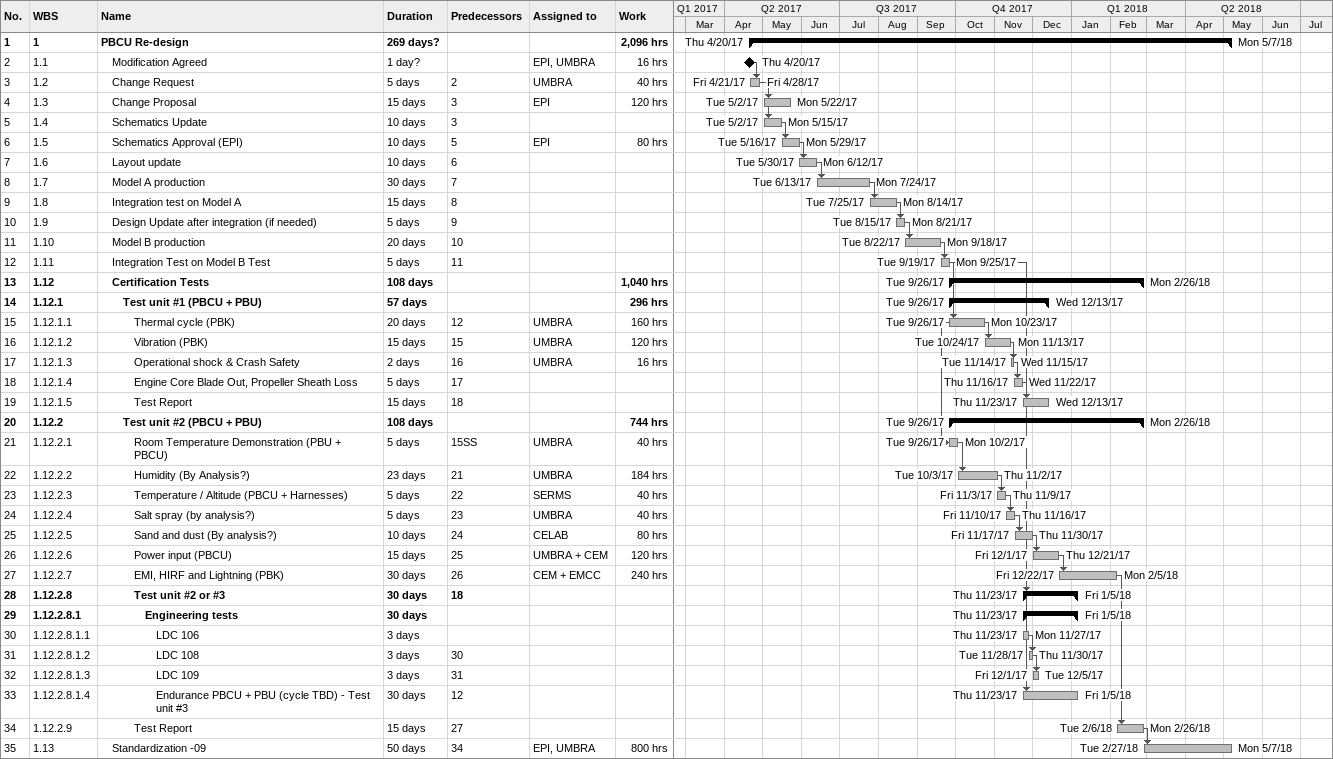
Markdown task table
| ID | WBS | Task | Duration | Start | Finish | Predecessors | Resources | Work (h) |
|---|---|---|---|---|---|---|---|---|
| 1 | 1 | **PBCU Re-design** | 269d? | 2017-04-20 | 2018-05-07 |  |  | 2096 |
| 2 | 1.1 | Modification Agreed | 1d? | 2017-04-20 | 2017-04-20 |  | EPI, UMBRA | 16 |
| 3 | 1.2 | Change Request | 5d | 2017-04-21 | 2017-04-28 | 2 | UMBRA | 40 |
| 4 | 1.3 | Change Proposal | 15d | 2017-05-02 | 2017-05-22 | 3 | EPI | 120 |
| 5 | 1.4 | Schematics Update | 10d | 2017-05-02 | 2017-05-15 | 3 |  |  |
| 6 | 1.5 | Schematics Approval (EPI) | 10d | 2017-05-16 | 2017-05-29 | 5 | EPI | 80 |
| 7 | 1.6 | Layout update | 10d | 2017-05-30 | 2017-06-12 | 6 |  |  |
| 8 | 1.7 | Model A production | 30d | 2017-06-13 | 2017-07-24 | 7 |  |  |
| 9 | 1.8 | Integration test on Model A | 15d | 2017-07-25 | 2017-08-14 | 8 |  |  |
| 10 | 1.9 | Design Update after integration (if needed) | 5d | 2017-08-15 | 2017-08-21 | 9 |  |  |
| 11 | 1.10 | Model B production | 20d | 2017-08-22 | 2017-09-18 | 10 |  |  |
| 12 | 1.11 | Integration Test on Model B Test | 5d | 2017-09-19 | 2017-09-25 | 11 |  |  |
| 13 | 1.12 | **Certification Tests** | 108d | 2017-09-26 | 2018-02-26 |  |  | 1040 |
| 14 | 1.12.1 | **Test unit #1 (PBCU + PBU)** | 57d | 2017-09-26 | 2017-12-13 |  |  | 296 |
| 15 | 1.12.1.1 | Thermal cycle (PBK) | 20d | 2017-09-26 | 2017-10-23 | 12 | UMBRA | 160 |
| 16 | 1.12.1.2 | Vibration (PBK) | 15d | 2017-10-24 | 2017-11-13 | 15 | UMBRA | 120 |
| 17 | 1.12.1.3 | Operational shock & Crash Safety | 2d | 2017-11-14 | 2017-11-15 | 16 | UMBRA | 16 |
| 18 | 1.12.1.4 | Engine Core Blade Out, Propeller Sheath Loss | 5d | 2017-11-16 | 2017-11-22 | 17 |  |  |
| 19 | 1.12.1.5 | Test Report | 15d | 2017-11-23 | 2017-12-13 | 18 |  |  |
| 20 | 1.12.2 | **Test unit #2 (PBCU + PBU)** | 108d | 2017-09-26 | 2018-02-26 |  |  | 744 |
| 21 | 1.12.2.1 | Room Temperature Demonstration (PBU + PBCU) | 5d | 2017-09-26 | 2017-10-02 | 15SS | UMBRA | 40 |
| 22 | 1.12.2.2 | Humidity (By Analysis?) | 23d | 2017-10-03 | 2017-11-02 | 21 | UMBRA | 184 |
| 23 | 1.12.2.3 | Temperature / Altitude (PBCU + Harnesses) | 5d | 2017-11-03 | 2017-11-09 | 22 | SERMS | 40 |
| 24 | 1.12.2.4 | Salt spray (by analysis?) | 5d | 2017-11-10 | 2017-11-16 | 23 | UMBRA | 40 |
| 25 | 1.12.2.5 | Sand and dust (By analysis?) | 10d | 2017-11-17 | 2017-11-30 | 24 | CELAB | 80 |
| 26 | 1.12.2.6 | Power input (PBCU) | 15d | 2017-12-01 | 2017-12-21 | 25 | UMBRA + CEM | 120 |
| 27 | 1.12.2.7 | EMI, HIRF and Lightning (PBK) | 30d | 2017-12-22 | 2018-02-05 | 26 | CEM + EMCC | 240 |
| 28 | 1.12.2.8 | **Test unit #2 or #3** | 30d | 2017-11-23 | 2018-01-05 | 18 |  |  |
| 29 | 1.12.2.8.1 | **Engineering tests** | 30d | 2017-11-23 | 2018-01-05 |  |  |  |
| 30 | 1.12.2.8.1.1 | LDC 106 | 3d | 2017-11-23 | 2017-11-27 |  |  |  |
| 31 | 1.12.2.8.1.2 | LDC 108 | 3d | 2017-11-28 | 2017-11-30 | 30 |  |  |
| 32 | 1.12.2.8.1.3 | LDC 109 | 3d | 2017-12-01 | 2017-12-05 | 31 |  |  |
| 33 | 1.12.2.8.1.4 | Endurance PBCU + PBU (cycle TBD) - Test unit #3 | 30d | 2017-11-23 | 2018-01-05 | 12 |  |  |
| 34 | 1.12.2.9 | Test Report | 15d | 2018-02-06 | 2018-02-26 | 27 |  |  |
| 35 | 1.13 | Standardization -09 | 50d | 2018-02-27 | 2018-05-07 | 34 | EPI, UMBRA | 800 |
